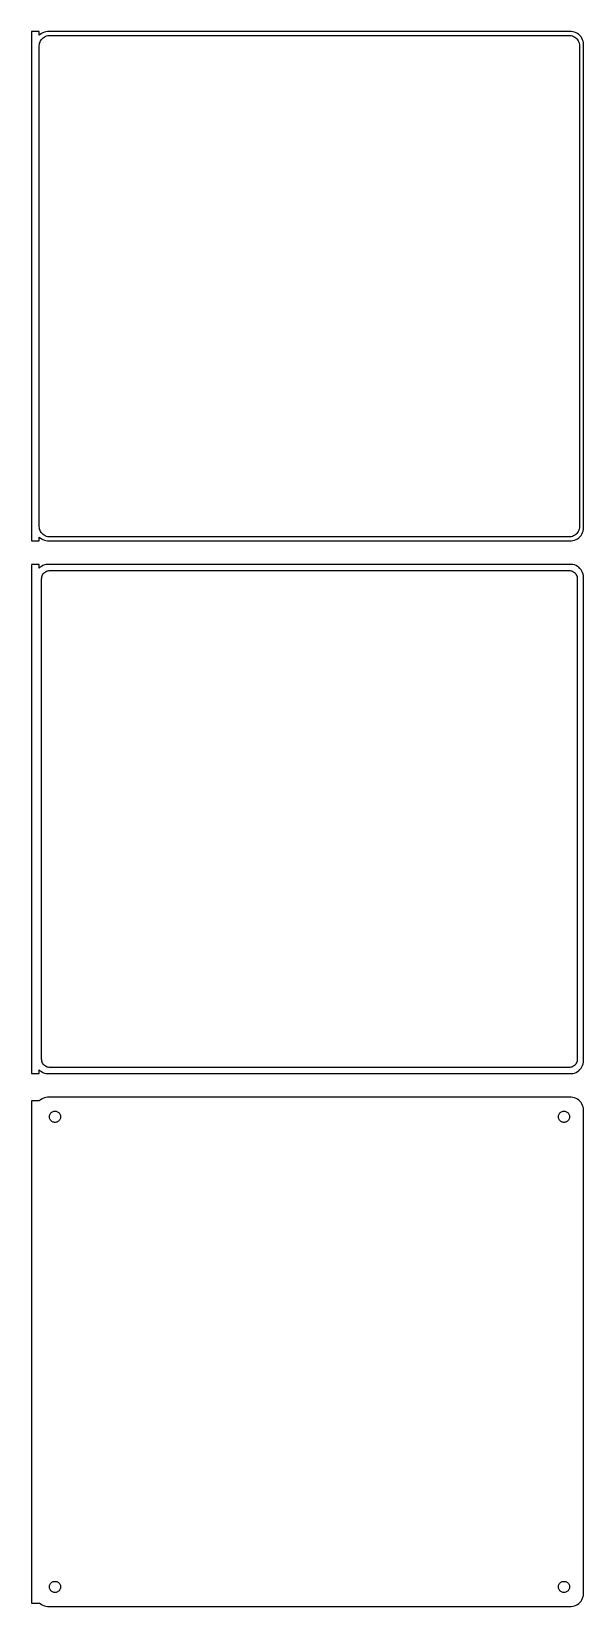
# Model space of a CAD drawing. Header units: metres. Extents: x -106 to 105, y 515 to 1117.
import ezdxf

# ---------------------------------------------------------------- set-up
doc = ezdxf.new("R2010")
doc.units = ezdxf.units.M

msp = doc.modelspace()

# ---------------------------------------------------------------- linework, layer by layer
for p, q in [((-103.5, 1117.49), (-106.5, 1117.49)), ((-106.5, 1117.49), (-106.5, 922.51)), ((-103.5, 1116.06), (-103.5, 1117.49)), ((-103.187, 1116.35), (-103.5, 1116.06)), ((-102.679, 1116.72), (-103.187, 1116.35)), ((-102.129, 1117.02), (-102.679, 1116.72)), ((-101.545, 1117.26), (-102.129, 1117.02)), ((-101.643, 1115.38), (-101.203, 1115.62)), ((-100.937, 1117.41), (-101.545, 1117.26)), ((-101.203, 1115.62), (-100.736, 1115.8)), ((-100.314, 1117.49), (-100.937, 1117.41)), ((-100.736, 1115.8), (-100.25, 1115.93)), ((100.314, 1117.49), (-100.314, 1117.49)), ((-100.25, 1115.93), (-99.7512, 1115.99)), ((-99.7512, 1115.99), (99.7512, 1115.99)), ((99.7512, 1115.99), (100.25, 1115.93)), ((100.25, 1115.93), (100.736, 1115.8)), ((100.937, 1117.41), (100.314, 1117.49)), ((100.736, 1115.8), (101.203, 1115.62)), ((101.545, 1117.26), (100.937, 1117.41)), ((101.203, 1115.62), (101.643, 1115.38)), ((102.129, 1117.02), (101.545, 1117.26)), ((102.679, 1116.72), (102.129, 1117.02)), ((103.187, 1116.35), (102.679, 1116.72)), ((103.645, 1115.92), (103.187, 1116.35)), ((104.045, 1115.44), (103.645, 1115.92)), ((-103.5, 1112), (-103.468, 1112.5)), ((-103.5, 928), (-103.5, 1112)), ((-103.468, 1112.5), (-103.374, 1112.99)), ((-103.374, 1112.99), (-103.219, 1113.47)), ((-103.219, 1113.47), (-103.005, 1113.93)), ((-103.005, 1113.93), (-102.736, 1114.35)), ((-102.736, 1114.35), (-102.416, 1114.74)), ((-102.416, 1114.74), (-102.05, 1115.08)), ((-102.05, 1115.08), (-101.643, 1115.38)), ((101.643, 1115.38), (102.05, 1115.08)), ((102.05, 1115.08), (102.416, 1114.74)), ((102.416, 1114.74), (102.736, 1114.35)), ((102.736, 1114.35), (103.005, 1113.93)), ((103.005, 1113.93), (103.219, 1113.47)), ((103.219, 1113.47), (103.374, 1112.99)), ((103.374, 1112.99), (103.468, 1112.5)), ((103.468, 1112.5), (103.5, 1112)), ((103.5, 1112), (103.5, 928)), ((104.382, 1114.91), (104.045, 1115.44)), ((104.649, 1114.34), (104.382, 1114.91)), ((104.843, 1113.74), (104.649, 1114.34)), ((104.961, 1113.13), (104.843, 1113.74)), ((105, 1112.5), (104.961, 1113.13)), ((105, 927.5), (105, 1112.5)), ((-103.468, 927.499), (-103.5, 928)), ((-103.5, 923.941), (-103.187, 923.647)), ((-103.5, 922.51), (-103.5, 923.941)), ((-103.374, 927.005), (-103.468, 927.499)), ((-103.219, 926.528), (-103.374, 927.005)), ((-103.005, 926.073), (-103.219, 926.528)), ((-103.187, 923.647), (-102.679, 923.278)), ((-102.736, 925.649), (-103.005, 926.073)), ((-102.416, 925.262), (-102.736, 925.649)), ((-102.679, 923.278), (-102.129, 922.976)), ((-102.05, 924.918), (-102.416, 925.262)), ((-102.129, 922.976), (-101.545, 922.745)), ((-101.643, 924.623), (-102.05, 924.918)), ((-101.203, 924.381), (-101.643, 924.623)), ((-101.545, 922.745), (-100.937, 922.589)), ((-100.736, 924.196), (-101.203, 924.381)), ((-100.937, 922.589), (-100.314, 922.51)), ((-100.25, 924.071), (-100.736, 924.196)), ((-99.7512, 924.008), (-100.25, 924.071)), ((99.7512, 924.008), (-99.7512, 924.008)), ((100.25, 924.071), (99.7512, 924.008)), ((100.736, 924.196), (100.25, 924.071)), ((100.314, 922.51), (100.937, 922.589)), ((101.203, 924.381), (100.736, 924.196)), ((100.937, 922.589), (101.545, 922.745)), ((101.643, 924.623), (101.203, 924.381)), ((101.545, 922.745), (102.129, 922.976)), ((102.05, 924.918), (101.643, 924.623)), ((102.416, 925.262), (102.05, 924.918)), ((102.129, 922.976), (102.679, 923.278)), ((102.736, 925.649), (102.416, 925.262)), ((102.679, 923.278), (103.187, 923.647)), ((103.005, 926.073), (102.736, 925.649)), ((103.219, 926.528), (103.005, 926.073)), ((103.187, 923.647), (103.645, 924.077)), ((103.374, 927.005), (103.219, 926.528)), ((103.468, 927.499), (103.374, 927.005)), ((103.5, 928), (103.468, 927.499)), ((103.645, 924.077), (104.045, 924.561)), ((104.045, 924.561), (104.382, 925.091)), ((104.382, 925.091), (104.649, 925.659)), ((104.649, 925.659), (104.843, 926.257)), ((104.843, 926.257), (104.961, 926.873)), ((104.961, 926.873), (105, 927.5)), ((-106.5, 922.51), (-103.5, 922.51)), ((-100.314, 922.51), (100.314, 922.51)), ((-103.5, 913.479), (-106.5, 913.479)), ((-106.5, 913.479), (-106.5, 718.521)), ((-103.5, 912.059), (-103.5, 913.479)), ((-103.187, 912.353), (-103.5, 912.059)), ((-102.679, 912.722), (-103.187, 912.353)), ((-102.129, 913.024), (-102.679, 912.722)), ((-101.545, 913.255), (-102.129, 913.024)), ((-100.937, 913.411), (-101.545, 913.255)), ((-101.484, 910.399), (-101.168, 910.628)), ((-101.168, 910.628), (-100.825, 910.817)), ((-100.314, 913.49), (-100.937, 913.411)), ((-100.825, 910.817), (-100.462, 910.961)), ((-100.462, 910.961), (-100.083, 911.058)), ((100.314, 913.49), (-100.314, 913.49)), ((-100.083, 911.058), (-99.6955, 911.107)), ((-99.6955, 911.107), (99.6955, 911.107)), ((99.6955, 911.107), (100.083, 911.058)), ((100.083, 911.058), (100.462, 910.961)), ((100.937, 913.411), (100.314, 913.49)), ((100.462, 910.961), (100.825, 910.817)), ((100.825, 910.817), (101.168, 910.628)), ((101.545, 913.255), (100.937, 913.411)), ((101.168, 910.628), (101.484, 910.399)), ((102.129, 913.024), (101.545, 913.255)), ((102.679, 912.722), (102.129, 913.024)), ((103.187, 912.353), (102.679, 912.722)), ((103.645, 911.923), (103.187, 912.353)), ((104.045, 911.439), (103.645, 911.923)), ((104.382, 910.909), (104.045, 911.439)), ((104.649, 910.341), (104.382, 910.909)), ((-102.613, 908), (-102.588, 908.39)), ((-102.613, 724), (-102.613, 908)), ((-102.588, 908.39), (-102.515, 908.774)), ((-102.515, 908.774), (-102.394, 909.146)), ((-102.394, 909.146), (-102.228, 909.5)), ((-102.228, 909.5), (-102.018, 909.83)), ((-102.018, 909.83), (-101.769, 910.131)), ((-101.769, 910.131), (-101.484, 910.399)), ((101.484, 910.399), (101.769, 910.131)), ((101.769, 910.131), (102.018, 909.83)), ((102.018, 909.83), (102.228, 909.5)), ((102.228, 909.5), (102.394, 909.146)), ((102.394, 909.146), (102.515, 908.774)), ((102.515, 908.774), (102.588, 908.39)), ((102.588, 908.39), (102.613, 908)), ((102.613, 908), (102.613, 724)), ((104.843, 909.743), (104.649, 910.341)), ((104.961, 909.127), (104.843, 909.743)), ((105, 908.5), (104.961, 909.127)), ((105, 723.5), (105, 908.5)), ((-102.588, 723.61), (-102.613, 724)), ((-102.515, 723.226), (-102.588, 723.61)), ((102.588, 723.61), (102.515, 723.226)), ((102.613, 724), (102.588, 723.61)), ((-106.5, 718.521), (-103.5, 718.521)), ((-103.5, 718.521), (-103.5, 719.941)), ((-103.5, 719.941), (-103.187, 719.647)), ((-103.187, 719.647), (-102.679, 719.278)), ((-102.679, 719.278), (-102.129, 718.976)), ((-102.394, 722.854), (-102.515, 723.226)), ((-102.228, 722.5), (-102.394, 722.854)), ((-102.018, 722.17), (-102.228, 722.5)), ((-102.129, 718.976), (-101.545, 718.745)), ((-101.769, 721.869), (-102.018, 722.17)), ((-101.484, 721.601), (-101.769, 721.869)), ((-101.545, 718.745), (-100.937, 718.589)), ((-101.168, 721.372), (-101.484, 721.601)), ((-100.825, 721.183), (-101.168, 721.372)), ((-100.937, 718.589), (-100.314, 718.51)), ((-100.462, 721.039), (-100.825, 721.183)), ((-100.083, 720.942), (-100.462, 721.039)), ((-100.314, 718.51), (100.314, 718.51)), ((-99.6955, 720.893), (-100.083, 720.942)), ((99.6955, 720.893), (-99.6955, 720.893)), ((100.083, 720.942), (99.6955, 720.893)), ((100.462, 721.039), (100.083, 720.942)), ((100.314, 718.51), (100.937, 718.589)), ((100.825, 721.183), (100.462, 721.039)), ((101.168, 721.372), (100.825, 721.183)), ((100.937, 718.589), (101.545, 718.745)), ((101.484, 721.601), (101.168, 721.372)), ((101.769, 721.869), (101.484, 721.601)), ((101.545, 718.745), (102.129, 718.976)), ((102.018, 722.17), (101.769, 721.869)), ((102.228, 722.5), (102.018, 722.17)), ((102.129, 718.976), (102.679, 719.278)), ((102.394, 722.854), (102.228, 722.5)), ((102.515, 723.226), (102.394, 722.854)), ((102.679, 719.278), (103.187, 719.647)), ((103.187, 719.647), (103.645, 720.077)), ((103.645, 720.077), (104.045, 720.561)), ((104.045, 720.561), (104.382, 721.091)), ((104.382, 721.091), (104.649, 721.659)), ((104.649, 721.659), (104.843, 722.257)), ((104.843, 722.257), (104.961, 722.873)), ((104.961, 722.873), (105, 723.5)), ((-103.5, 708.153), (-106.5, 708.153)), ((-106.5, 708.153), (-106.5, 515.847)), ((-103.187, 708.353), (-103.5, 708.059)), ((-103.5, 708.059), (-103.5, 708.153)), ((-102.679, 708.722), (-103.187, 708.353)), ((-102.129, 709.024), (-102.679, 708.722)), ((-101.545, 709.255), (-102.129, 709.024)), ((-100.937, 709.411), (-101.545, 709.255)), ((-100.314, 709.49), (-100.937, 709.411)), ((100.314, 709.49), (-100.314, 709.49)), ((100.937, 709.411), (100.314, 709.49)), ((101.545, 709.255), (100.937, 709.411)), ((102.129, 709.024), (101.545, 709.255)), ((102.679, 708.722), (102.129, 709.024)), ((103.187, 708.353), (102.679, 708.722)), ((103.645, 707.923), (103.187, 708.353)), ((104.045, 707.439), (103.645, 707.923)), ((104.382, 706.909), (104.045, 707.439)), ((104.649, 706.341), (104.382, 706.909)), ((104.843, 705.743), (104.649, 706.341)), ((104.961, 705.127), (104.843, 705.743)), ((-99.6353, 702), (-99.6185, 702.268)), ((-99.6185, 701.732), (-99.6353, 702)), ((-99.6185, 702.268), (-99.5682, 702.531)), ((-99.5682, 701.469), (-99.6185, 701.732)), ((-99.5682, 702.531), (-99.4853, 702.786)), ((-99.4853, 701.214), (-99.5682, 701.469)), ((-99.4853, 702.786), (-99.3712, 703.029)), ((-99.3712, 700.971), (-99.4853, 701.214)), ((-99.3712, 703.029), (-99.2275, 703.255)), ((-99.2275, 700.745), (-99.3712, 700.971)), ((-99.2275, 703.255), (-99.0566, 703.462)), ((-99.0566, 700.538), (-99.2275, 700.745)), ((-99.0566, 703.462), (-98.8611, 703.645)), ((-98.8611, 700.355), (-99.0566, 700.538)), ((-98.8611, 703.645), (-98.6441, 703.803)), ((-98.6441, 700.197), (-98.8611, 700.355)), ((-98.6441, 703.803), (-98.4092, 703.932)), ((-98.4092, 700.068), (-98.6441, 700.197)), ((-98.4092, 703.932), (-98.1598, 704.031)), ((-98.1598, 699.969), (-98.4092, 700.068)), ((-98.1598, 704.031), (-97.9001, 704.097)), ((-97.9001, 699.903), (-98.1598, 699.969)), ((-97.9001, 704.097), (-97.6341, 704.131)), ((-97.6341, 699.869), (-97.9001, 699.903)), ((-97.6341, 704.131), (-97.3659, 704.131)), ((-97.3659, 699.869), (-97.6341, 699.869)), ((-97.3659, 704.131), (-97.0999, 704.097)), ((-97.0999, 699.903), (-97.3659, 699.869)), ((-97.0999, 704.097), (-96.8401, 704.031)), ((-96.8401, 699.969), (-97.0999, 699.903)), ((-96.8401, 704.031), (-96.5908, 703.932)), ((-96.5908, 700.068), (-96.8401, 699.969)), ((-96.5908, 703.932), (-96.3559, 703.803)), ((-96.3559, 700.197), (-96.5908, 700.068)), ((-96.3559, 703.803), (-96.1389, 703.645)), ((-96.1389, 700.355), (-96.3559, 700.197)), ((-96.1389, 703.645), (-95.9434, 703.462)), ((-95.9434, 700.538), (-96.1389, 700.355)), ((-95.9434, 703.462), (-95.7725, 703.255)), ((-95.7725, 700.745), (-95.9434, 700.538)), ((-95.7725, 703.255), (-95.6288, 703.029)), ((-95.6288, 700.971), (-95.7725, 700.745)), ((-95.6288, 703.029), (-95.5146, 702.786)), ((-95.5146, 701.214), (-95.6288, 700.971)), ((-95.5146, 702.786), (-95.4318, 702.531)), ((-95.4318, 701.469), (-95.5146, 701.214)), ((-95.4318, 702.531), (-95.3815, 702.268)), ((-95.3815, 701.732), (-95.4318, 701.469)), ((-95.3815, 702.268), (-95.3647, 702)), ((-95.3647, 702), (-95.3815, 701.732)), ((95.3647, 702), (95.3815, 702.268)), ((95.3815, 701.732), (95.3647, 702)), ((95.3815, 702.268), (95.4318, 702.531)), ((95.4318, 701.469), (95.3815, 701.732)), ((95.4318, 702.531), (95.5146, 702.786)), ((95.5146, 701.214), (95.4318, 701.469)), ((95.5146, 702.786), (95.6288, 703.029)), ((95.6288, 700.971), (95.5146, 701.214)), ((95.6288, 703.029), (95.7725, 703.255)), ((95.7725, 700.745), (95.6288, 700.971)), ((95.7725, 703.255), (95.9434, 703.462)), ((95.9434, 700.538), (95.7725, 700.745)), ((95.9434, 703.462), (96.1389, 703.645)), ((96.1389, 700.355), (95.9434, 700.538)), ((96.1389, 703.645), (96.3559, 703.803)), ((96.3559, 700.197), (96.1389, 700.355)), ((96.3559, 703.803), (96.5908, 703.932)), ((96.5908, 700.068), (96.3559, 700.197)), ((96.5908, 703.932), (96.8401, 704.031)), ((96.8401, 699.969), (96.5908, 700.068)), ((96.8401, 704.031), (97.0999, 704.097)), ((97.0999, 699.903), (96.8401, 699.969)), ((97.0999, 704.097), (97.3659, 704.131)), ((97.3659, 699.869), (97.0999, 699.903)), ((97.3659, 704.131), (97.6341, 704.131)), ((97.6341, 699.869), (97.3659, 699.869)), ((97.6341, 704.131), (97.9001, 704.097)), ((97.9001, 699.903), (97.6341, 699.869)), ((97.9001, 704.097), (98.1598, 704.031)), ((98.1598, 699.969), (97.9001, 699.903)), ((98.1598, 704.031), (98.4092, 703.932)), ((98.4092, 700.068), (98.1598, 699.969)), ((98.4092, 703.932), (98.6441, 703.803)), ((98.6441, 700.197), (98.4092, 700.068)), ((98.6441, 703.803), (98.8611, 703.645)), ((98.8611, 700.355), (98.6441, 700.197)), ((98.8611, 703.645), (99.0566, 703.462)), ((99.0566, 700.538), (98.8611, 700.355)), ((99.0566, 703.462), (99.2275, 703.255)), ((99.2275, 700.745), (99.0566, 700.538)), ((99.2275, 703.255), (99.3712, 703.029)), ((99.3712, 700.971), (99.2275, 700.745)), ((99.3712, 703.029), (99.4853, 702.786)), ((99.4853, 701.214), (99.3712, 700.971)), ((99.4853, 702.786), (99.5682, 702.531)), ((99.5682, 701.469), (99.4853, 701.214)), ((99.5682, 702.531), (99.6185, 702.268)), ((99.6185, 701.732), (99.5682, 701.469)), ((99.6185, 702.268), (99.6353, 702)), ((99.6353, 702), (99.6185, 701.732)), ((105, 704.5), (104.961, 705.127)), ((105, 519.5), (105, 704.5)), ((-99.6353, 522), (-99.6185, 522.268)), ((-99.6185, 521.732), (-99.6353, 522)), ((-99.6185, 522.268), (-99.5682, 522.531)), ((-99.5682, 521.469), (-99.6185, 521.732)), ((-99.5682, 522.531), (-99.4853, 522.786)), ((-99.4853, 521.214), (-99.5682, 521.469)), ((-99.4853, 522.786), (-99.3712, 523.029)), ((-99.3712, 520.971), (-99.4853, 521.214)), ((-99.3712, 523.029), (-99.2275, 523.255)), ((-99.2275, 520.745), (-99.3712, 520.971)), ((-99.2275, 523.255), (-99.0566, 523.462)), ((-99.0566, 520.538), (-99.2275, 520.745)), ((-99.0566, 523.462), (-98.8611, 523.645)), ((-98.8611, 520.355), (-99.0566, 520.538)), ((-98.8611, 523.645), (-98.6441, 523.803)), ((-98.6441, 520.197), (-98.8611, 520.355)), ((-98.6441, 523.803), (-98.4092, 523.932)), ((-98.4092, 520.068), (-98.6441, 520.197)), ((-98.4092, 523.932), (-98.1598, 524.031)), ((-98.1598, 519.969), (-98.4092, 520.068)), ((-98.1598, 524.031), (-97.9001, 524.097)), ((-97.9001, 519.903), (-98.1598, 519.969)), ((-97.9001, 524.097), (-97.6341, 524.131)), ((-97.6341, 519.869), (-97.9001, 519.903)), ((-97.6341, 524.131), (-97.3659, 524.131)), ((-97.3659, 519.869), (-97.6341, 519.869)), ((-97.3659, 524.131), (-97.0999, 524.097)), ((-97.0999, 519.903), (-97.3659, 519.869)), ((-97.0999, 524.097), (-96.8401, 524.031)), ((-96.8401, 519.969), (-97.0999, 519.903)), ((-96.8401, 524.031), (-96.5908, 523.932)), ((-96.5908, 520.068), (-96.8401, 519.969)), ((-96.5908, 523.932), (-96.3559, 523.803)), ((-96.3559, 520.197), (-96.5908, 520.068)), ((-96.3559, 523.803), (-96.1389, 523.645)), ((-96.1389, 520.355), (-96.3559, 520.197)), ((-96.1389, 523.645), (-95.9434, 523.462)), ((-95.9434, 520.538), (-96.1389, 520.355)), ((-95.9434, 523.462), (-95.7725, 523.255)), ((-95.7725, 520.745), (-95.9434, 520.538)), ((-95.7725, 523.255), (-95.6288, 523.029)), ((-95.6288, 520.971), (-95.7725, 520.745)), ((-95.6288, 523.029), (-95.5146, 522.786)), ((-95.5146, 521.214), (-95.6288, 520.971)), ((-95.5146, 522.786), (-95.4318, 522.531)), ((-95.4318, 521.469), (-95.5146, 521.214)), ((-95.4318, 522.531), (-95.3815, 522.268)), ((-95.3815, 521.732), (-95.4318, 521.469)), ((-95.3815, 522.268), (-95.3647, 522)), ((-95.3647, 522), (-95.3815, 521.732)), ((95.3647, 522), (95.3815, 522.268)), ((95.3815, 521.732), (95.3647, 522)), ((95.3815, 522.268), (95.4318, 522.531)), ((95.4318, 521.469), (95.3815, 521.732)), ((95.4318, 522.531), (95.5146, 522.786)), ((95.5146, 521.214), (95.4318, 521.469)), ((95.5146, 522.786), (95.6288, 523.029)), ((95.6288, 520.971), (95.5146, 521.214)), ((95.6288, 523.029), (95.7725, 523.255)), ((95.7725, 520.745), (95.6288, 520.971)), ((95.7725, 523.255), (95.9434, 523.462)), ((95.9434, 520.538), (95.7725, 520.745)), ((95.9434, 523.462), (96.1389, 523.645)), ((96.1389, 520.355), (95.9434, 520.538)), ((96.1389, 523.645), (96.3559, 523.803)), ((96.3559, 520.197), (96.1389, 520.355)), ((96.3559, 523.803), (96.5908, 523.932)), ((96.5908, 520.068), (96.3559, 520.197)), ((96.5908, 523.932), (96.8401, 524.031)), ((96.8401, 519.969), (96.5908, 520.068)), ((96.8401, 524.031), (97.0999, 524.097)), ((97.0999, 519.903), (96.8401, 519.969)), ((97.0999, 524.097), (97.3659, 524.131)), ((97.3659, 519.869), (97.0999, 519.903)), ((97.3659, 524.131), (97.6341, 524.131)), ((97.6341, 519.869), (97.3659, 519.869)), ((97.6341, 524.131), (97.9001, 524.097)), ((97.9001, 519.903), (97.6341, 519.869)), ((97.9001, 524.097), (98.1598, 524.031)), ((98.1598, 519.969), (97.9001, 519.903)), ((98.1598, 524.031), (98.4092, 523.932)), ((98.4092, 520.068), (98.1598, 519.969)), ((98.4092, 523.932), (98.6441, 523.803)), ((98.6441, 520.197), (98.4092, 520.068)), ((98.6441, 523.803), (98.8611, 523.645)), ((98.8611, 520.355), (98.6441, 520.197)), ((98.8611, 523.645), (99.0566, 523.462)), ((99.0566, 520.538), (98.8611, 520.355)), ((99.0566, 523.462), (99.2275, 523.255)), ((99.2275, 520.745), (99.0566, 520.538)), ((99.2275, 523.255), (99.3712, 523.029)), ((99.3712, 520.971), (99.2275, 520.745)), ((99.3712, 523.029), (99.4853, 522.786)), ((99.4853, 521.214), (99.3712, 520.971)), ((99.4853, 522.786), (99.5682, 522.531)), ((99.5682, 521.469), (99.4853, 521.214)), ((99.5682, 522.531), (99.6185, 522.268)), ((99.6185, 521.732), (99.5682, 521.469)), ((99.6185, 522.268), (99.6353, 522)), ((99.6353, 522), (99.6185, 521.732)), ((104.843, 518.257), (104.961, 518.873)), ((104.961, 518.873), (105, 519.5)), ((-106.5, 515.847), (-103.5, 515.847)), ((-103.5, 515.847), (-103.5, 515.941)), ((-103.5, 515.941), (-103.187, 515.647)), ((-103.187, 515.647), (-102.679, 515.278)), ((-102.679, 515.278), (-102.129, 514.976)), ((-102.129, 514.976), (-101.545, 514.745)), ((-101.545, 514.745), (-100.937, 514.589)), ((-100.937, 514.589), (-100.314, 514.51)), ((-100.314, 514.51), (100.314, 514.51)), ((100.314, 514.51), (100.937, 514.589)), ((100.937, 514.589), (101.545, 514.745)), ((101.545, 514.745), (102.129, 514.976)), ((102.129, 514.976), (102.679, 515.278)), ((102.679, 515.278), (103.187, 515.647)), ((103.187, 515.647), (103.645, 516.077)), ((103.645, 516.077), (104.045, 516.561)), ((104.045, 516.561), (104.382, 517.091)), ((104.382, 517.091), (104.649, 517.659)), ((104.649, 517.659), (104.843, 518.257))]:
    msp.add_line(p, q)

doc.saveas('drawing.dxf')
